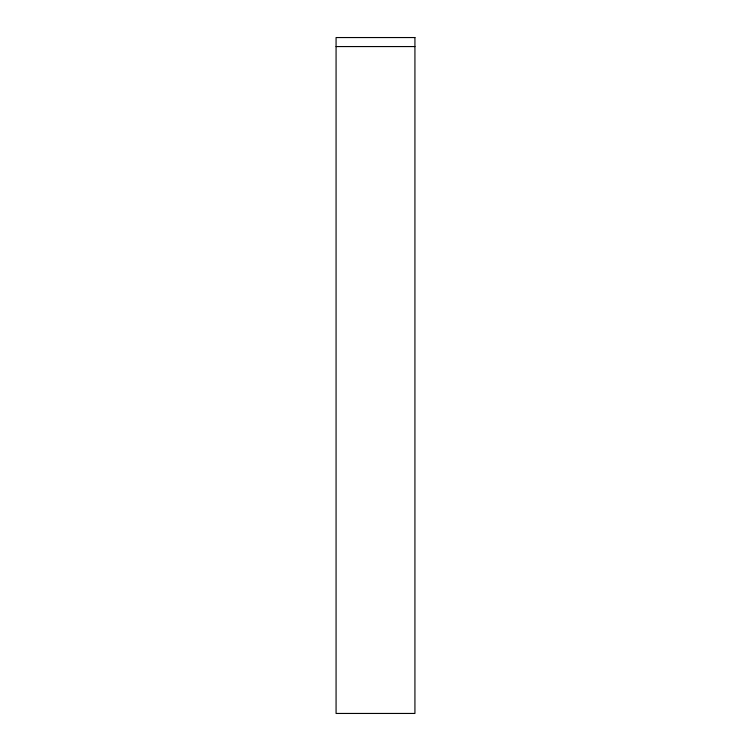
<?xml version="1.0" encoding="UTF-8"?>
<svg xmlns="http://www.w3.org/2000/svg" width="751" height="751" viewBox="0 0 751 751"><rect width="100%" height="100%" fill="white"/><g stroke="black" fill="none" stroke-linecap="round" stroke-linejoin="round"><path stroke-width="1.13" d="M336.072 46.562L414.928 46.562M414.928 37.55L336.072 37.55L336.072 713.45L414.928 713.45L414.928 37.55"/></g></svg>
